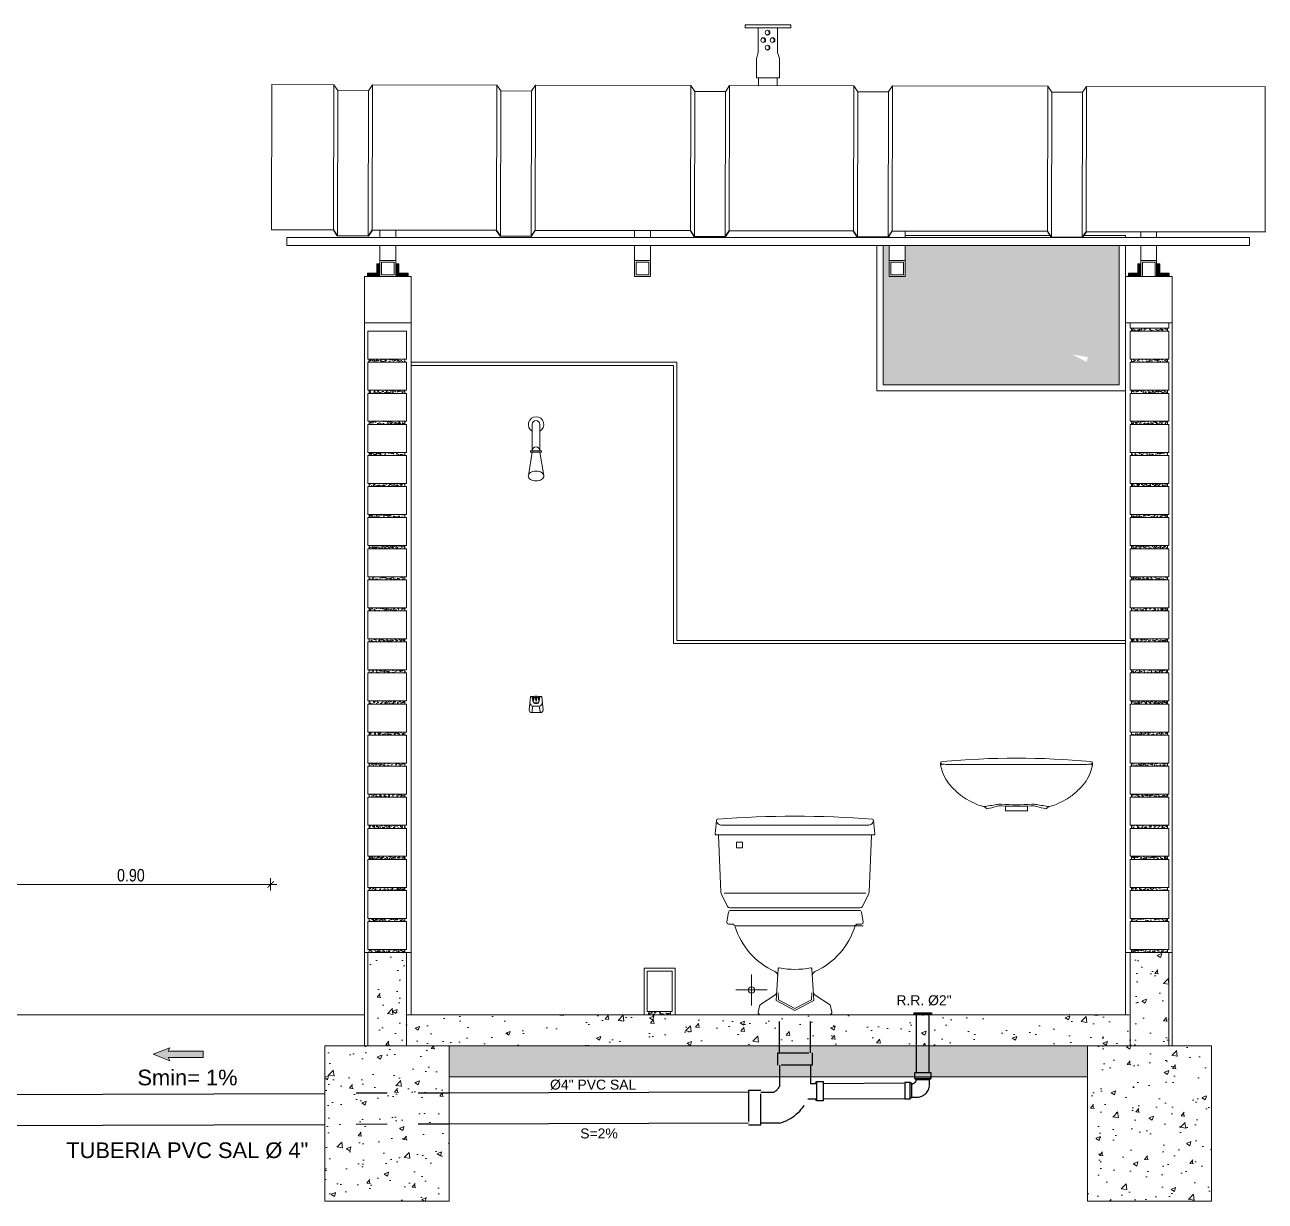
# Model space of a CAD drawing. Header units: metres. Extents: x 0 to 1935, y 0 to 1529.
# Drawn here: x 1869.369 to 1873.363, y 1476.27 to 1480.056 of the extents above; entities that cross this region are included whole.
import ezdxf

# ---------------------------------------------------------------- set-up
doc = ezdxf.new("R2010")
doc.units = ezdxf.units.M
doc.header["$LTSCALE"] = 0.005
doc.linetypes.add('CONTINUA', pattern=[0])
doc.linetypes.add('TRAZO_Y_PUNTOX2', pattern=[50.8, 25.4, -12.7, 0, -12.7])
for name, color, linetype, lineweight in [('-Accesorios PVC', 88, 'Continuous', 20), ('-Acero techos', 252, 'Continuous', 13), ('-Achurado', 251, 'Continuous', 5), ('-Acotado', 251, 'Continuous', 5), ('-Corte', 7, 'Continuous', 35), ('-Ladrillo', 34, 'Continuous', 9), ('-Techo', 136, 'Continuous', 20), ('-Vista', 148, 'Continuous', 9), ('C-COLUMNAS', 150, 'Continuous', 30), ('FIC-2ES_CONCRETO 210', 251, 'Continuous', 30), ('FIC-2ES_LINEA DESAGUE', 6, 'TRAZO_Y_PUNTOX2', 30), ('FIC-2ES_VEREDA', 253, 'Continuous', 5), ('pluma 1', 1, 'Continuous', 9), ('sanitarios', 134, 'Continuous', 15), ('ventana', 152, 'Continuous', 20)]:
    doc.layers.add(name, color=color, linetype=linetype, lineweight=lineweight)
for name, color, linetype in [('00_SOMBRA', 252, 'Continuous'), ('A_50_CotasExter', 7, 'Continuous'), ('FIC-3IS_TEXTO', 7, 'Continuous'), ('PDF_Text', 7, 'Continuous')]:
    doc.layers.add(name, color=color, linetype=linetype)
doc.layers.add('PDF_Geometry', color=9, linetype='Continuous', true_color=0x808080)
doc.styles.add('-Arial Narrow', font='ARIALN.TTF')
doc.styles.add('ARIAL', font='arial.ttf')
doc.styles.add('PDF Arial-BoldMT', font='arial.ttf')
doc.dimstyles.new('Esc 1_20n', dxfattribs={"dimscale": 0.02, "dimtxt": 2, "dimasz": 1, "dimexe": 1, "dimexo": 1, "dimgap": 0.45, "dimtad": 1, "dimtoh": 1, "dimzin": 3, "dimdsep": 46, "dimtxsty": '-Arial Narrow', "dimblk": 'ARCHTICK', "dimcen": 1, "dimdle": 1, "dimclrd": 252, "dimclre": 252, "dimclrt": 252, "dimadec": 0, "dimazin": 0, "dimtfac": 1, "dimtix": 1, "dimtmove": 1, "dimatfit": 2, "dimldrblk": 'ARCHTICK', "dimfxl": 1, "dimfxlon": 1, "dimtolj": 2, "dimlwd": 5, "dimlwe": 5, "dimarcsym": 0})

# ---------------------------------------------------------------- blocks, each defined once
blk = doc.blocks.new('Ladrillo de Canto')
at = {"layer": '-Achurado', "ltscale": 0.009}
h = blk.add_hatch(dxfattribs=at)
h.set_pattern_fill('AR-CONC', color=256, scale=0.0001)
h.paths.add_polyline_path([(0.0575, 0.01), (-0.0575, 0.01), (-0.0575, 0), (0.0575, 0)])
at = {"layer": '-Ladrillo', "lineweight": 5}
for p, q in [((-0.0625, 0.1), (0.0625, 0.1)), ((-0.0625, 0.01), (-0.0625, 0.1)), ((0.0625, 0.1), (0.0625, 0.01)), ((0.0625, 0.01), (-0.0625, 0.01))]:
    blk.add_line(p, q, dxfattribs=at)
blk.add_lwpolyline([(0.0575, 0.01), (-0.0575, 0.01), (-0.0575, 0), (0.0575, 0)], close=True, dxfattribs=at)
blk = doc.blocks.new('*U265')
at = {"layer": '-Acotado', "xscale": -1}
blk.add_blockref('Ladrillo de Canto', (0, -0.05), dxfattribs=at)
blk = doc.blocks.new('*U266')
at = {"layer": '-Acotado', "color": 0, "linetype": 'ByBlock', "lineweight": -2, "transparency": 16777216}
for p in [(0, 1.9), (0, 1.8)]:
    blk.add_blockref('*U265', p, dxfattribs=at)
at = {"layer": '-Acotado', "color": 0, "linetype": 'ByBlock', "lineweight": -2}
for p in [(0, 1.7), (0, 1.6), (0, 1.5), (0, 1.4), (0, 1.3), (0, 1.2), (0, 1.1), (0, 1), (0, 0.9), (0, 0.8), (0, 0.7), (0, 0.6), (0, 0.5), (0, 0.4), (0, 0.3), (0, 0.2), (0, 0.1), (0, 0)]:
    blk.add_blockref('*U265', p, dxfattribs=at)
blk = doc.blocks.new('*U267')
at = {"layer": '-Acotado', "xscale": -1}
blk.add_blockref('Ladrillo de Canto', (0, -0.05), dxfattribs=at)
blk = doc.blocks.new('*U268')
at = {"layer": '-Acotado', "color": 0, "linetype": 'ByBlock', "lineweight": -2, "transparency": 16777216}
for p in [(0, 1.9), (0, 1.8)]:
    blk.add_blockref('*U267', p, dxfattribs=at)
at = {"layer": '-Acotado', "color": 0, "linetype": 'ByBlock', "lineweight": -2}
for p in [(0, 1.7), (0, 1.6), (0, 1.5), (0, 1.4), (0, 1.3), (0, 1.2), (0, 1.1), (0, 1), (0, 0.9), (0, 0.8), (0, 0.7), (0, 0.6), (0, 0.5), (0, 0.4), (0, 0.3), (0, 0.2), (0, 0.1), (0, 0)]:
    blk.add_blockref('*U267', p, dxfattribs=at)
blk = doc.blocks.new('Sombrero de Ventilacion')
at = {"layer": '-Accesorios PVC', "ltscale": 0.009}
for points in [[(-0.105, 0.2436), (0.105, 0.2436), (0.105, 0.23), (-0.105, 0.23)], [(0.0529, 0.089), (0.0529, 0), (-0.0529, 0), (-0.0529, 0.089), (-0.0443, 0.1163), (-0.0443, 0.23), (0.0443, 0.23), (0.0443, 0.1163)]]:
    blk.add_lwpolyline(points, close=True, dxfattribs=at)
for centre in [(-0.0216, 0.1732), (0.0014, 0.2076), (0.0216, 0.1732), (0.0014, 0.1387)]:
    blk.add_circle(centre, 0.0109, dxfattribs=at)
for centre in [(-0.0179, 0.1732), (0.0051, 0.2076), (0.0253, 0.1732), (0.0051, 0.1387)]:
    blk.add_arc(centre, 0.0115, 108.8693, 251.1307, dxfattribs=at)
blk = doc.blocks.new('REG 4')
at = {"layer": '00_SOMBRA', "ltscale": 0.1}
for points in [[(-0.004, 0), (-0.004, -0.012), (-0.055, -0.012), (-0.055, 0)], [(-0.0495, 0), (-0.046, 0), (-0.046, -0.012), (-0.0495, -0.012)], [(-0.0409, 0), (-0.0373, 0), (-0.0373, -0.012), (-0.0409, -0.012)], [(-0.0301, 0), (-0.0266, 0), (-0.0266, -0.012), (-0.0301, -0.012)], [(-0.0204, 0), (-0.0169, 0), (-0.0169, -0.012), (-0.0204, -0.012)], [(-0.0121, 0), (-0.0085, 0), (-0.0085, -0.012), (-0.0121, -0.012)], [(-0.0018, 0), (0.0018, 0), (0.0018, -0.012), (-0.0018, -0.012)], [(0.055, 0), (0.055, -0.012), (0.004, -0.012), (0.004, 0)], [(0.0095, 0), (0.013, 0), (0.013, -0.012), (0.0095, -0.012)], [(0.0181, 0), (0.0217, 0), (0.0217, -0.012), (0.0181, -0.012)], [(0.0289, 0), (0.0324, 0), (0.0324, -0.012), (0.0289, -0.012)], [(0.0386, 0), (0.0421, 0), (0.0421, -0.012), (0.0386, -0.012)], [(0.0469, 0), (0.0505, 0), (0.0505, -0.012), (0.0469, -0.012)]]:
    blk.add_lwpolyline(points, close=True, dxfattribs=at)
for points in [[(-0.004, 0), (0.004, 0)], [(-0.004, -0.012), (0.004, -0.012)]]:
    blk.add_lwpolyline(points, dxfattribs=at)
blk = doc.blocks.new('_ArchTick')
at = {"color": 0, "linetype": 'ByBlock', "const_width": 0.15}
blk.add_lwpolyline([(-0.5, -0.5), (0.5, 0.5)], dxfattribs=at)
blk = doc.blocks.new('*D275')
at = {"layer": 'A_50_CotasExter', "color": 252, "lineweight": 5, "ltscale": 0.005, "transparency": 16777216}
for p, q in [((1869.2608, 1477.2693), (1869.2608, 1477.3093)), ((1870.1607, 1477.2693), (1870.1607, 1477.3093)), ((1870.1807, 1477.2893), (1869.2408, 1477.2893))]:
    blk.add_line(p, q, dxfattribs=at)
at = {"layer": 'Defpoints', "color": 0, "ltscale": 0.005, "transparency": 16777216}
for p in [(1869.2608, 1477.2893), (1869.2608, 1476.8699), (1870.1607, 1476.8699)]:
    blk.add_point(p, dxfattribs=at)
at = {"layer": 'A_50_CotasExter', "color": 252, "lineweight": 5, "ltscale": 0.005, "transparency": 16777216, "xscale": 0.02, "yscale": 0.02, "zscale": 0.02, "rotation": 180}
blk.add_blockref('_ArchTick', (1869.2608, 1477.2893), dxfattribs=at)
at = {"layer": 'A_50_CotasExter', "color": 252, "lineweight": 5, "ltscale": 0.005, "transparency": 16777216, "xscale": 0.02, "yscale": 0.02, "zscale": 0.02}
blk.add_blockref('_ArchTick', (1870.1607, 1477.2893), dxfattribs=at)
at = {"layer": 'A_50_CotasExter', "color": 252, "ltscale": 0.005, "transparency": 16777216, "insert": (1869.7107, 1477.3187), "char_height": 0.04, "attachment_point": 5, "style": '-Arial Narrow'}
blk.add_mtext('\\A2;0.90', dxfattribs=at)

msp = doc.modelspace()

# ---------------------------------------------------------------- hatches: boundary and pattern name
at = {"layer": '-Accesorios PVC', "lineweight": 5}
h = msp.add_hatch(color=256, dxfattribs=at)
h.dxf.hatch_style = 1
h.paths.add_polyline_path([(1870.51279, 1479.24646), (1870.51279, 1479.28646), (1870.50279, 1479.28646), (1870.50279, 1479.25646), (1870.47279, 1479.25646), (1870.47279, 1479.24646)])
h = msp.add_hatch(color=256, dxfattribs=at)
h.dxf.hatch_style = 1
h.paths.add_polyline_path([(1870.56369, 1479.24646), (1870.56369, 1479.28646), (1870.57369, 1479.28646), (1870.57369, 1479.25646), (1870.60369, 1479.25646), (1870.60369, 1479.24646)])
h = msp.add_hatch(color=256, dxfattribs=at)
h.dxf.hatch_style = 1
h.paths.add_polyline_path([(1872.96279, 1479.24646), (1872.96279, 1479.28646), (1872.95279, 1479.28646), (1872.95279, 1479.25646), (1872.92279, 1479.25646), (1872.92279, 1479.24646)])
h = msp.add_hatch(color=256, dxfattribs=at)
h.dxf.hatch_style = 1
h.paths.add_polyline_path([(1873.01369, 1479.24646), (1873.01369, 1479.28646), (1873.02369, 1479.28646), (1873.02369, 1479.25646), (1873.05369, 1479.25646), (1873.05369, 1479.24646)])
at = {"layer": '-Acero techos', "lineweight": 5, "true_color": 0xadddf7}
h = msp.add_hatch(dxfattribs=at)
h.set_pattern_fill('AR-CONC', color=141, scale=0.0001)
h.set_pattern_definition([(50, (1752.548364, 1408.781727), (0.0182184669, -0.0015939086), [0.001905, -0.020955]), (355, (1752.548364, 1408.781727), (-0.0035243421, 0.0191056845), [0.001524, -0.0167640584]), (100.451445, (1752.549882, 1408.781594), (0.0146941247, 0.0175117752), [0.001619001, -0.0178090245]), (46.1842, (1752.548364, 1408.786807), (0.027107904, -0.0042042328), [0.0028575, -0.0314325]), (96.635558, (1752.550623, 1408.786456), (0.0237404134, 0.0247426125), [0.0024285023, -0.026713561]), (351.184151, (1752.548364, 1408.786807), (0.0237404134, 0.0247426125), [0.0022859967, -0.025145973]), (21, (1752.550904, 1408.785537), (0.0151614391, -0.0102265198), [0.001905, -0.020955]), (326, (1752.550904, 1408.785537), (0.0061802028, 0.0184187966), [0.001524, -0.016764]), (71.451445, (1752.552168, 1408.784685), (0.021341642, 0.0081922769), [0.001619001, -0.0178089938]), (37.5, (1752.548364, 1408.781727), (0.00030886033, 0.0084555039), [0, -0.0165608, 0, -0.017018, 0, -0.0168275]), (7.5, (1752.548364, 1408.781727), (0.00668196625, 0.0100180575), [0, -0.0097028, 0, -0.0161798, 0, -0.0064135]), (327.5, (1752.5427, 1408.781727), (0.01355905952, -0.0005728744), [0, -0.00635, 0, -0.019812, 0, -0.026289]), (317.5, (1752.54016, 1408.781727), (0.0148129181, 0.0025426491), [0, -0.008255, 0, -0.0131572, 0, -0.018669])])
h.paths.add_polyline_path([(1872.89319, 1479.3459), (1872.20373, 1479.3459), (1872.20366, 1479.24646), (1872.15279, 1479.24646), (1872.15279, 1479.3459), (1872.13319, 1479.3459), (1872.13319, 1478.89776), (1872.89319, 1478.89776), (1872.89319, 1478.94415), (1872.79025, 1478.97888), (1872.78759, 1478.97099), (1872.74288, 1478.99487), (1872.79292, 1478.98678), (1872.79025, 1478.97888), (1872.89319, 1478.94415)])
at = {"layer": '-Acero techos', "lineweight": 5, "ltscale": 0.005, "true_color": 0x105689}
h = msp.add_hatch(color=146, dxfattribs=at)
h.dxf.hatch_style = 1
h.paths.add_polyline_path([(1869.83083, 1476.73227), (1869.94309, 1476.73227), (1869.94309, 1476.75239), (1869.83083, 1476.75239), (1869.83613, 1476.76298), (1869.78211, 1476.74286), (1869.83613, 1476.72168)])
at = {"layer": '-Achurado', "lineweight": 5, "ltscale": 0.009}
h = msp.add_hatch(dxfattribs=at)
h.set_pattern_fill('AR-CONC', color=256, scale=0.0001)
h.set_pattern_definition([(50, (1872.990696, 1479.069876), (0.0182185, -0.001594), [0.001905, -0.020955]), (355, (1872.990696, 1479.069876), (-0.0035243, 0.0191057), [0.001524, -0.016764]), (100.45, (1872.992214, 1479.069743), (0.014694, 0.017512), [0.001619, -0.017809]), (46.184, (1872.990696, 1479.074956), (0.027108, -0.004204), [0.0028575, -0.0314325]), (96.636, (1872.992955, 1479.074606), (0.02374, 0.024743), [0.0024285, -0.0267136]), (351.184, (1872.990696, 1479.074956), (0.02374, 0.024743), [0.002286, -0.025146]), (21, (1872.993236, 1479.073686), (0.0151614, -0.0102265), [0.001905, -0.020955]), (326, (1872.993236, 1479.073686), (0.00618, 0.018419), [0.001524, -0.016764]), (71.45, (1872.9945, 1479.072834), (0.0213416, 0.0081923), [0.001619, -0.017809]), (37.5, (1872.990696, 1479.069876), (0.00030886, 0.0084555), [0, -0.0165608, 0, -0.017018, 0, -0.0168275]), (7.5, (1872.990696, 1479.069876), (0.006682, 0.010018), [0, -0.0097028, 0, -0.0161798, 0, -0.0064135]), (327.5, (1872.985032, 1479.069876), (0.01355906, -0.0005729), [0, -0.00635, 0, -0.019812, 0, -0.026289]), (317.5, (1872.982492, 1479.069876), (0.014813, 0.0025426), [0, -0.008255, 0, -0.0131572, 0, -0.018669])])
h.paths.add_polyline_path([(1873.0482, 1479.07988), (1872.9332, 1479.07988), (1872.9332, 1479.06988), (1873.0482, 1479.06988)])
h = msp.add_hatch(dxfattribs=at)
h.set_pattern_fill('AR-CONC', color=256, scale=0.0001)
h.set_pattern_definition([(50, (1871.413194, 1476.869876), (0.0182185, -0.001594), [0.001905, -0.020955]), (355, (1871.413194, 1476.869876), (-0.003524, 0.019106), [0.001524, -0.016764]), (100.45, (1871.414712, 1476.869743), (0.014694, 0.017512), [0.001619, -0.017809]), (46.184, (1871.413194, 1476.874956), (0.027108, -0.004204), [0.002857, -0.031432]), (96.636, (1871.415453, 1476.874606), (0.02374, 0.024743), [0.002429, -0.026714]), (351.18, (1871.413194, 1476.874956), (0.02374, 0.024743), [0.002286, -0.025146]), (21, (1871.415734, 1476.873686), (0.0151614, -0.0102265), [0.001905, -0.020955]), (326, (1871.415734, 1476.873686), (0.00618, 0.018419), [0.001524, -0.016764]), (71.45, (1871.416998, 1476.872834), (0.021342, 0.008192), [0.001619, -0.017809]), (37.5, (1871.413194, 1476.869876), (0.0003089, 0.0084555), [0, -0.0165608, 0, -0.017018, 0, -0.0168275]), (7.5, (1871.413194, 1476.869876), (0.006682, 0.010018), [0, -0.0097028, 0, -0.0161798, 0, -0.0064135]), (327.5, (1871.40753, 1476.869876), (0.0135591, -0.0005729), [0, -0.00635, 0, -0.019812, 0, -0.026289]), (317.5, (1871.40499, 1476.869876), (0.014813, 0.0025426), [0, -0.008255, 0, -0.0131572, 0, -0.018669])])
h.paths.add_polyline_path([(1871.44819, 1476.87988), (1871.37819, 1476.87988), (1871.37819, 1476.86988), (1871.44819, 1476.86988)])
at = {"layer": '-Achurado', "lineweight": 5}
h = msp.add_hatch(dxfattribs=at)
h.set_pattern_fill('AR-SAND', color=256, scale=0.0005)
h.set_pattern_definition([(37.5, (1746.789462, 1408.34337), (-0.0008000156, 0.024470662), [0, -0.019304, 0, -0.02159, 0, -0.0206375]), (7.5, (1746.789462, 1408.34337), (0.022476164, 0.035841255), [0, -0.010414, 0, -0.017399, 0, -0.0066675]), (327.5, (1746.773841, 1408.34337), (0.0395496185, 7.18592e-05), [0, -0.00635, 0, -0.02286, 0, -0.029845]), (317.5, (1746.77384, 1408.34337), (0.038177823, 0.011146466), [0, -0.003175, 0, -0.014986, 0, -0.017145])])
h.paths.add_polyline_path([(1872.79069, 1476.66988), (1872.79069, 1476.76988), (1870.7357, 1476.76988), (1870.7357, 1476.66988)])
at = {"lineweight": 5, "true_color": 0x636466}
h = msp.add_hatch(dxfattribs=at)
h.set_pattern_fill('AR-CONC', color=251, scale=0.0008)
h.set_pattern_definition([(50, (623.44125, 977.59762), (0.145747735, -0.012751268), [0.01524, -0.16764]), (355, (623.44125, 977.59762), (-0.028194737, 0.152845476), [0.012192, -0.134112467]), (100.451445, (623.4534, 977.59656), (0.117552998, 0.140094202), [0.012952007, -0.142472196]), (46.1842, (623.44125, 977.63826), (0.216863233, -0.033633862), [0.02286, -0.25146]), (96.635558, (623.45933, 977.63546), (0.189923307, 0.1979409), [0.01942802, -0.213708487]), (351.184151, (623.44125, 977.63826), (0.189923307, 0.1979409), [0.018287974, -0.201167786]), (21, (623.46157, 977.6281), (0.121291513, -0.081812159), [0.01524, -0.16764]), (326, (623.46157, 977.6281), (0.049441623, 0.147350373), [0.012192, -0.134112]), (71.451445, (623.47168, 977.62128), (0.170733135, 0.065538215), [0.012952007, -0.14247195]), (37.5, (623.441255, 977.59762), (0.0024708826, 0.067644031), [0, -0.1324864, 0, -0.136144, 0, -0.13462]), (7.5, (623.441255, 977.59762), (0.05345573, 0.08014446), [0, -0.0776224, 0, -0.1294384, 0, -0.051308]), (327.5, (623.39594, 977.59762), (0.1084724761, -0.0045829952), [0, -0.0508, 0, -0.158496, 0, -0.210312]), (317.5, (623.37562, 977.59762), (0.118503345, 0.020341193), [0, -0.06604, 0, -0.1052576, 0, -0.149352])])
h.paths.add_polyline_path([(1870.47319, 1477.06988), (1870.47319, 1476.76988), (1870.33689, 1476.76988), (1870.33689, 1476.26988), (1870.7357, 1476.26988), (1870.7357, 1476.76988), (1870.59819, 1476.76988), (1870.59819, 1477.06988)])
h = msp.add_hatch(dxfattribs=at)
h.set_pattern_fill('AR-CONC', color=251, scale=0.0008)
h.set_pattern_definition([(50, (625.09936, 977.59762), (0.145747735, -0.012751268), [0.01524, -0.16764]), (355, (625.09936, 977.59762), (-0.028194737, 0.152845476), [0.012192, -0.134112467]), (100.451445, (625.11151, 977.59656), (0.117552998, 0.140094202), [0.012952007, -0.142472196]), (46.1842, (625.09936, 977.63826), (0.216863233, -0.033633862), [0.02286, -0.25146]), (96.635558, (625.11743, 977.63546), (0.189923307, 0.1979409), [0.01942802, -0.213708487]), (351.184151, (625.09936, 977.63826), (0.189923307, 0.1979409), [0.018287974, -0.201167786]), (21, (625.11968, 977.6281), (0.121291513, -0.081812159), [0.01524, -0.16764]), (326, (625.11968, 977.6281), (0.049441623, 0.147350373), [0.012192, -0.134112]), (71.451445, (625.12979, 977.62128), (0.170733135, 0.065538215), [0.012952007, -0.14247195]), (37.5, (625.099363, 977.59762), (0.0024708826, 0.067644031), [0, -0.1324864, 0, -0.136144, 0, -0.13462]), (7.5, (625.09936, 977.59762), (0.05345573, 0.08014446), [0, -0.0776224, 0, -0.1294384, 0, -0.051308]), (327.5, (625.05405, 977.59762), (0.1084724761, -0.0045829952), [0, -0.0508, 0, -0.158496, 0, -0.210312]), (317.5, (625.03373, 977.59762), (0.118503345, 0.020341193), [0, -0.06604, 0, -0.1052576, 0, -0.149352])])
h.paths.add_polyline_path([(1873.0532, 1477.06988), (1873.0532, 1476.76988), (1873.1895, 1476.76988), (1873.1895, 1476.26988), (1872.79069, 1476.26988), (1872.79069, 1476.76988), (1872.9282, 1476.76988), (1872.9282, 1477.06988)])
h = msp.add_hatch(dxfattribs=at)
h.set_pattern_fill('AR-CONC', color=251, scale=0.0008)
h.set_pattern_definition([(50, (1746.78946, 1408.34337), (0.14574774, -0.01275127), [0.01524, -0.16764]), (355, (1746.78946, 1408.34337), (-0.02819474, 0.15284548), [0.012192, -0.13411247]), (100.45144, (1746.80161, 1408.3423), (0.117553, 0.1400942), [0.012952, -0.1424722]), (46.1842, (1746.78946, 1408.38401), (0.21686323, -0.03363386), [0.02286, -0.25146]), (96.63556, (1746.80753, 1408.3812), (0.1899233, 0.1979409), [0.01942802, -0.2137085]), (351.18415, (1746.78946, 1408.384), (0.1899233, 0.1979409), [0.01828797, -0.2011678]), (21, (1746.80978, 1408.37385), (0.12129151, -0.08181216), [0.01524, -0.16764]), (326, (1746.80978, 1408.37385), (0.04944162, 0.14735037), [0.012192, -0.134112]), (71.45144, (1746.81989, 1408.36703), (0.17073314, 0.06553822), [0.012952, -0.14247195]), (37.5, (1746.78946, 1408.34337), (0.002470883, 0.067644031), [0, -0.1324864, 0, -0.136144, 0, -0.13462]), (7.5, (1746.78946, 1408.34337), (0.05345573, 0.08014446), [0, -0.0776224, 0, -0.1294384, 0, -0.051308]), (327.5, (1746.74415, 1408.34337), (0.108472476, -0.004582995), [0, -0.0508, 0, -0.158496, 0, -0.210312]), (317.5, (1746.72383, 1408.34337), (0.118503345, 0.02034119), [0, -0.06604, 0, -0.1052576, 0, -0.149352])])
h.paths.add_polyline_path([(1872.92569, 1476.76988), (1872.92569, 1476.86988), (1870.59819, 1476.86988), (1870.59819, 1476.76988)])

# ---------------------------------------------------------------- linework, layer by layer
at = {"layer": '-Accesorios PVC', "lineweight": 5}
for p, q in [((1870.47279, 1479.25646), (1870.50279, 1479.25646)), ((1870.60369, 1479.25646), (1870.57369, 1479.25646)), ((1872.92279, 1479.25646), (1872.95279, 1479.25646)), ((1873.05369, 1479.25646), (1873.02369, 1479.25646))]:
    msp.add_line(p, q, dxfattribs=at)
at = {"layer": '-Acero techos', "color": 146, "lineweight": 5, "ltscale": 0.009, "true_color": 0x105689}
for p, q in [((1870.51279, 1479.3713), (1870.51279, 1479.39526)), ((1870.56369, 1479.3713), (1870.56369, 1479.39515)), ((1871.33279, 1479.3713), (1871.33279, 1479.39526)), ((1871.38369, 1479.3713), (1871.38369, 1479.39515)), ((1872.15279, 1479.3713), (1872.15279, 1479.37751)), ((1872.20369, 1479.3713), (1872.20369, 1479.39247)), ((1872.96279, 1479.3713), (1872.96279, 1479.38976)), ((1873.01369, 1479.3713), (1873.01369, 1479.38965)), ((1870.51279, 1479.29726), (1870.51279, 1479.3459)), ((1870.56369, 1479.29726), (1870.56369, 1479.3459)), ((1871.33279, 1479.29726), (1871.33279, 1479.3459)), ((1871.38369, 1479.29726), (1871.38369, 1479.3459)), ((1872.15279, 1479.29726), (1872.15279, 1479.3459)), ((1872.20369, 1479.29726), (1872.20369, 1479.3459)), ((1872.96279, 1479.29726), (1872.96279, 1479.3459)), ((1873.01369, 1479.29726), (1873.01369, 1479.3459))]:
    msp.add_line(p, q, dxfattribs=at)
for points in [[(1870.21329, 1479.3713), (1873.31319, 1479.3713), (1873.31319, 1479.3459), (1870.21329, 1479.3459)], [(1870.51779, 1479.25146), (1870.51779, 1479.29226), (1870.55869, 1479.29226), (1870.55869, 1479.25146)], [(1871.33779, 1479.25146), (1871.33779, 1479.29226), (1871.37869, 1479.29226), (1871.37869, 1479.25146)], [(1872.15779, 1479.25146), (1872.15779, 1479.29226), (1872.19869, 1479.29226), (1872.19869, 1479.25146)]]:
    msp.add_lwpolyline(points, close=True, dxfattribs=at)
for points in [[(1870.56369, 1479.24646), (1870.51279, 1479.24646), (1870.51279, 1479.29726), (1870.56369, 1479.29726), (1870.56369, 1479.24646)], [(1871.38369, 1479.24646), (1871.33279, 1479.24646), (1871.33279, 1479.29726), (1871.38369, 1479.29726), (1871.38369, 1479.24646)], [(1872.20369, 1479.24646), (1872.15279, 1479.24646), (1872.15279, 1479.29726), (1872.20369, 1479.29726), (1872.20369, 1479.24646)], [(1872.96279, 1479.24646), (1872.96279, 1479.29726), (1873.01369, 1479.29726), (1873.01369, 1479.24646)], [(1872.96779, 1479.24646), (1872.96779, 1479.29226), (1873.00869, 1479.29226), (1873.00869, 1479.24646)]]:
    msp.add_lwpolyline(points, dxfattribs=at)
at = {"layer": '-Acero techos', "color": 148, "ltscale": 0.005, "true_color": 0x09314e}
msp.add_lwpolyline([(1869.83083, 1476.73227), (1869.83613, 1476.72168), (1869.78211, 1476.74286), (1869.83613, 1476.76298), (1869.83083, 1476.75239), (1869.94309, 1476.75239), (1869.94309, 1476.73227)], close=True, dxfattribs=at)
at = {"layer": '-Achurado', "lineweight": 5}
msp.add_line((1870.7357, 1476.66988), (1872.79069, 1476.66988), dxfattribs=at)
at = {"layer": '-Acotado', "lineweight": 5}
for points in [[(1870.51279, 1479.24646), (1870.51279, 1479.28646), (1870.50279, 1479.28646), (1870.50279, 1479.25646), (1870.47279, 1479.25646), (1870.47279, 1479.24646), (1870.51279, 1479.24646)], [(1870.56369, 1479.24646), (1870.56369, 1479.28646), (1870.57369, 1479.28646), (1870.57369, 1479.25646), (1870.60369, 1479.25646), (1870.60369, 1479.24646), (1870.56369, 1479.24646)], [(1872.96279, 1479.24646), (1872.96279, 1479.28646), (1872.95279, 1479.28646), (1872.95279, 1479.25646), (1872.92279, 1479.25646), (1872.92279, 1479.24646), (1872.96279, 1479.24646)], [(1873.01369, 1479.24646), (1873.01369, 1479.28646), (1873.02369, 1479.28646), (1873.02369, 1479.25646), (1873.05369, 1479.25646), (1873.05369, 1479.24646), (1873.01369, 1479.24646)]]:
    msp.add_lwpolyline(points, dxfattribs=at)
at = {"layer": '-Corte', "lineweight": 5, "ltscale": 0.009}
for p, q in [((1870.59819, 1476.86988), (1872.92569, 1476.86988)), ((1870.4607, 1476.76988), (1870.6107, 1476.76988)), ((1870.7357, 1476.76988), (1872.79069, 1476.76988)), ((1873.06569, 1476.76988), (1872.91569, 1476.76988))]:
    msp.add_line(p, q, dxfattribs=at)
for points in [[(1870.3357, 1476.26988), (1870.7357, 1476.26988), (1870.7357, 1476.76988), (1870.59819, 1476.76988), (1870.59819, 1477.06988), (1870.47319, 1477.06988), (1870.47319, 1476.76988), (1870.3357, 1476.76988), (1870.3357, 1476.26988)], [(1873.19069, 1476.26988), (1872.79069, 1476.26988), (1872.79069, 1476.76988), (1872.9282, 1476.76988), (1872.9282, 1477.06988), (1873.0532, 1477.06988), (1873.0532, 1476.76988), (1873.19069, 1476.76988), (1873.19069, 1476.26988)]]:
    msp.add_lwpolyline(points, dxfattribs=at)
at = {"layer": '-Ladrillo', "lineweight": 5}
for points in [[(1873.0532, 1479.09646), (1873.0532, 1479.07988), (1872.9282, 1479.07988), (1872.9282, 1479.09646)], [(1871.37819, 1476.87988), (1871.37819, 1476.86988), (1871.44819, 1476.86988), (1871.44819, 1476.87988)]]:
    msp.add_lwpolyline(points, dxfattribs=at)
for points in [[(1873.0482, 1479.07988), (1872.9332, 1479.07988), (1872.9332, 1479.06988), (1873.0482, 1479.06988)], [(1871.45319, 1477.00988), (1871.45319, 1476.87988), (1871.37319, 1476.87988), (1871.37319, 1477.00988)]]:
    msp.add_lwpolyline(points, close=True, dxfattribs=at)
at = {"layer": '-Techo', "lineweight": 5}
for p, q in [((1870.16319, 1479.39582), (1870.16424, 1479.86424)), ((1870.16424, 1479.86424), (1870.3645, 1479.86334)), ((1870.36319, 1479.3966), (1870.36424, 1479.86334)), ((1870.37724, 1479.84431), (1870.3645, 1479.86334)), ((1870.4755, 1479.84309), (1870.48901, 1479.86306)), ((1870.4877, 1479.39632), (1870.48875, 1479.86268)), ((1870.48901, 1479.86306), (1870.88901, 1479.86216)), ((1870.8877, 1479.39542), (1870.88875, 1479.86216)), ((1870.90175, 1479.84313), (1870.88901, 1479.86216)), ((1871.00001, 1479.84191), (1871.01352, 1479.86188)), ((1871.01222, 1479.39514), (1871.01326, 1479.8615)), ((1871.01352, 1479.86188), (1871.51405, 1479.86076)), ((1871.51275, 1479.39402), (1871.51379, 1479.86076)), ((1871.52679, 1479.84173), (1871.51405, 1479.86076)), ((1871.62505, 1479.84051), (1871.63856, 1479.86048)), ((1871.63726, 1479.39374), (1871.6383, 1479.8601)), ((1871.63856, 1479.86048), (1872.03856, 1479.85958)), ((1872.03726, 1479.39284), (1872.0383, 1479.85958)), ((1872.05131, 1479.84055), (1872.03856, 1479.85958)), ((1872.14956, 1479.83933), (1872.16307, 1479.8593)), ((1872.16177, 1479.39256), (1872.16282, 1479.85892)), ((1872.16307, 1479.8593), (1872.6636, 1479.85818)), ((1872.6623, 1479.39144), (1872.66335, 1479.85818)), ((1872.67635, 1479.83915), (1872.6636, 1479.85818)), ((1872.77528, 1479.83893), (1872.78811, 1479.8579)), ((1872.78681, 1479.39116), (1872.78786, 1479.85752)), ((1872.78811, 1479.8579), (1873.36319, 1479.85683)), ((1873.36319, 1479.38909), (1873.36319, 1479.85756)), ((1870.37594, 1479.37757), (1870.37699, 1479.84469)), ((1870.37724, 1479.84431), (1870.47671, 1479.84409)), ((1870.47487, 1479.37735), (1870.47592, 1479.84409)), ((1870.90045, 1479.37639), (1870.9015, 1479.84351)), ((1870.90175, 1479.84313), (1871.00122, 1479.84291)), ((1870.99938, 1479.37617), (1871.00043, 1479.84291)), ((1871.52549, 1479.37499), (1871.52654, 1479.84211)), ((1871.52679, 1479.84173), (1871.62626, 1479.84151)), ((1871.62443, 1479.37477), (1871.62547, 1479.84151)), ((1872.05, 1479.37381), (1872.05105, 1479.84093)), ((1872.05131, 1479.84055), (1872.15077, 1479.84033)), ((1872.14894, 1479.37359), (1872.14999, 1479.84033)), ((1872.67504, 1479.37241), (1872.67609, 1479.83953)), ((1872.67635, 1479.83915), (1872.77528, 1479.83893)), ((1872.77398, 1479.37219), (1872.77503, 1479.83893)), ((1870.16319, 1479.39705), (1870.36319, 1479.3966)), ((1870.36266, 1479.3956), (1870.16319, 1479.39582)), ((1870.3754, 1479.37657), (1870.36266, 1479.3956)), ((1870.36319, 1479.3966), (1870.37594, 1479.37757)), ((1870.4754, 1479.37635), (1870.3754, 1479.37657)), ((1870.37594, 1479.37757), (1870.47541, 1479.37735)), ((1870.48823, 1479.39532), (1870.4754, 1479.37635)), ((1870.88717, 1479.39442), (1870.48823, 1479.39532)), ((1870.89991, 1479.37539), (1870.88717, 1479.39442)), ((1870.99991, 1479.37517), (1870.89991, 1479.37539)), ((1871.01275, 1479.39414), (1870.99991, 1479.37517)), ((1871.51221, 1479.39302), (1871.01275, 1479.39414)), ((1871.52496, 1479.37399), (1871.51221, 1479.39302)), ((1871.62496, 1479.37377), (1871.52496, 1479.37399)), ((1871.63779, 1479.39274), (1871.62496, 1479.37377)), ((1872.03672, 1479.39184), (1871.63779, 1479.39274)), ((1872.04947, 1479.37281), (1872.03672, 1479.39184)), ((1872.14947, 1479.37259), (1872.04947, 1479.37281)), ((1872.14894, 1479.37359), (1872.16177, 1479.39256)), ((1872.1623, 1479.39156), (1872.14947, 1479.37259)), ((1872.16177, 1479.39256), (1872.6623, 1479.39144)), ((1872.66176, 1479.39044), (1872.1623, 1479.39156)), ((1872.67451, 1479.37141), (1872.66176, 1479.39044)), ((1872.6623, 1479.39144), (1872.67504, 1479.37241)), ((1872.77451, 1479.37118), (1872.67451, 1479.37141)), ((1872.67504, 1479.37241), (1872.77398, 1479.37219)), ((1872.77398, 1479.37219), (1872.78681, 1479.39116)), ((1872.78734, 1479.39016), (1872.77451, 1479.37118)), ((1872.78681, 1479.39116), (1873.36319, 1479.38997)), ((1873.36319, 1479.38909), (1872.78734, 1479.39016))]:
    msp.add_line(p, q, dxfattribs=at)
for points in [[(1870.4742, 1479.37635), (1870.4877, 1479.39632), (1870.8877, 1479.39542), (1870.90045, 1479.37639), (1870.99992, 1479.37617)], [(1870.99871, 1479.37517), (1871.01222, 1479.39514), (1871.51275, 1479.39402), (1871.52549, 1479.37499), (1871.62496, 1479.37477)], [(1871.62375, 1479.37377), (1871.63726, 1479.39374), (1872.03726, 1479.39284), (1872.05, 1479.37381), (1872.14894, 1479.37359)]]:
    msp.add_lwpolyline(points, dxfattribs=at)
at = {"layer": '-Vista', "lineweight": 5}
for p, q in [((1870.46319, 1479.09713), (1870.46319, 1477.06988)), ((1870.61319, 1477.06988), (1870.61319, 1479.09713)), ((1873.0632, 1477.06988), (1873.0632, 1479.09646)), ((1872.9132, 1477.06988), (1872.9132, 1478.87776))]:
    msp.add_line(p, q, dxfattribs=at)
for points in [[(1870.47319, 1477.06988), (1870.46319, 1477.06988), (1870.46319, 1476.76988)], [(1870.61319, 1476.86988), (1870.61319, 1477.06988), (1870.59819, 1477.06988)], [(1872.9132, 1476.86988), (1872.9132, 1477.06988), (1872.9282, 1477.06988)], [(1873.0532, 1477.06988), (1873.0632, 1477.06988), (1873.0632, 1476.76988)], [(1871.46319, 1476.86988), (1871.46319, 1477.01988), (1871.36319, 1477.01988), (1871.36319, 1476.86988)]]:
    msp.add_lwpolyline(points, dxfattribs=at)
at = {"lineweight": 5}
for p, q in [((1870.61319, 1478.96988), (1871.46819, 1478.96988)), ((1870.61319, 1478.95988), (1871.45819, 1478.95988)), ((1871.45819, 1478.95988), (1871.45819, 1478.06488)), ((1871.45819, 1478.06488), (1872.91319, 1478.06488)), ((1871.46819, 1478.07488), (1872.91319, 1478.07488))]:
    msp.add_line(p, q, dxfattribs=at)
msp.add_line((1871.91987, 1476.65459), (1871.9396, 1476.65459))
msp.add_lwpolyline([(1871.46819, 1478.96988), (1871.46819, 1478.07488)], dxfattribs=at)
at = {"layer": 'C-COLUMNAS', "lineweight": 5}
for p, q in [((1870.56359, 1479.24646), (1870.51279, 1479.24646)), ((1870.46319, 1479.09713), (1870.53819, 1479.09713))]:
    msp.add_line(p, q, dxfattribs=at)
at = {"layer": 'FIC-2ES_CONCRETO 210', "lineweight": 5, "ltscale": 0.025}
for points in [[(1870.46319, 1479.09713), (1870.61319, 1479.09713), (1870.61319, 1479.24646), (1870.46319, 1479.24646)], [(1872.91319, 1479.09646), (1873.06319, 1479.09646), (1873.06319, 1479.24646), (1872.91319, 1479.24646)]]:
    msp.add_lwpolyline(points, close=True, dxfattribs=at)
at = {"layer": 'FIC-2ES_LINEA DESAGUE', "color": 175, "lineweight": 30, "ltscale": 0.5, "true_color": 0x4554a5}
for p, q in [((1872.24017, 1476.76866), (1872.24017, 1476.86988)), ((1872.28117, 1476.76866), (1872.28117, 1476.86988)), ((1871.79395, 1476.74768), (1871.90419, 1476.74768)), ((1871.79395, 1476.708), (1871.79395, 1476.74768)), ((1871.90419, 1476.74768), (1871.90419, 1476.708)), ((1872.24017, 1476.6834), (1872.24017, 1476.76866)), ((1872.28117, 1476.6834), (1872.28117, 1476.76866)), ((1871.79907, 1476.708), (1871.79907, 1476.63929)), ((1871.89907, 1476.708), (1871.89907, 1476.648)), ((1871.914, 1476.64877), (1871.91987, 1476.65459)), ((1871.9396, 1476.65459), (1871.9396, 1476.59295)), ((1871.69939, 1476.62611), (1871.69939, 1476.51588)), ((1871.73907, 1476.62611), (1871.69939, 1476.62611)), ((1871.73907, 1476.51588), (1871.73907, 1476.62611)), ((1871.73907, 1476.621), (1871.78144, 1476.621)), ((1871.91987, 1476.59295), (1871.91474, 1476.59803)), ((1871.9396, 1476.59295), (1871.91987, 1476.59295)), ((1871.69939, 1476.51588), (1871.73907, 1476.51588))]:
    msp.add_line(p, q, dxfattribs=at)
for points in [[(1871.79907, 1476.74768), (1871.79907, 1476.86988)], [(1871.89907, 1476.74768), (1871.89907, 1476.86988)], [(1871.90419, 1476.708), (1871.79395, 1476.708)], [(1871.91987, 1476.59295), (1871.91987, 1476.65459)], [(1872.23421, 1476.66634), (1872.28751, 1476.66634)], [(1872.23924, 1476.66127), (1872.28248, 1476.66127)], [(1870.7357, 1476.61803), (1870.3357, 1476.61681)], [(1871.91987, 1476.64805), (1871.89907, 1476.648)], [(1871.914, 1476.64803), (1871.914, 1476.64877)], [(1872.22026, 1476.59909), (1872.22026, 1476.65238)], [(1872.22533, 1476.60412), (1872.22533, 1476.64735)], [(1870.7357, 1476.51803), (1870.3357, 1476.51681)]]:
    msp.add_lwpolyline(points, dxfattribs=at)
msp.add_lwpolyline([(1872.20319, 1476.65238), (1872.20319, 1476.59909), (1872.22026, 1476.59909), (1872.22533, 1476.60412), (1872.2431, 1476.60412, 0.3781116), (1872.28248, 1476.6435), (1872.28248, 1476.66127), (1872.28751, 1476.66634), (1872.28751, 1476.6834), (1872.23421, 1476.6834), (1872.23421, 1476.66634), (1872.23924, 1476.66127), (1872.23924, 1476.66025, -0.3709278), (1872.22635, 1476.64735), (1872.22533, 1476.64735), (1872.22026, 1476.65238)], format="xyb", close=True, dxfattribs=at)
at = {"layer": 'FIC-2ES_LINEA DESAGUE', "color": 175, "linetype": 'CONTINUA', "lineweight": 30, "ltscale": 0.5, "true_color": 0x4554a5}
for points in [[(1870.3357, 1476.6159), (1869.26078, 1476.61262)], [(1871.69939, 1476.62097), (1870.7357, 1476.61803)], [(1871.9396, 1476.64877), (1872.20319, 1476.65074)], [(1871.9396, 1476.59877), (1872.20319, 1476.60074)], [(1870.3357, 1476.5159), (1869.2607, 1476.51262)], [(1871.69939, 1476.52097), (1870.7357, 1476.51803)]]:
    msp.add_lwpolyline(points, dxfattribs=at)
at = {"layer": 'FIC-2ES_LINEA DESAGUE', "color": 175, "lineweight": 30, "ltscale": 0.5, "true_color": 0x4554a5}
msp.add_lwpolyline([(1871.91987, 1476.59805), (1871.89015, 1476.59797, -0.220026), (1871.79907, 1476.521), (1871.73907, 1476.521)], format="xyb", dxfattribs=at)
msp.add_arc((1871.76138, 1476.65797), 0.04206, 298.48213, 333.64616, dxfattribs=at)
at = {"layer": 'FIC-2ES_VEREDA', "lineweight": 5}
for p, q in [((1870.51279, 1479.24646), (1870.51279, 1479.28646)), ((1870.56369, 1479.24646), (1870.56369, 1479.28646)), ((1872.96279, 1479.24646), (1872.96279, 1479.28646)), ((1873.01369, 1479.24646), (1873.01369, 1479.28646)), ((1870.51279, 1479.24646), (1870.47279, 1479.24646)), ((1870.56369, 1479.24646), (1870.60369, 1479.24646))]:
    msp.add_line(p, q, dxfattribs=at)
at = {"layer": 'PDF_Geometry', "color": 34, "lineweight": 5, "true_color": 0x954a00}
msp.add_lwpolyline([(1869.26078, 1476.86988), (1870.4607, 1476.86988)], dxfattribs=at)
at = {"layer": 'pluma 1', "color": 152, "lineweight": 5}
for points in [[(1871.73189, 1479.88546), (1871.73191, 1479.86027)], [(1871.792, 1479.88546), (1871.792, 1479.86013)]]:
    msp.add_lwpolyline(points, dxfattribs=at)
at = {"layer": 'sanitarios', "lineweight": 5}
for p, q in [((1871.00284, 1478.6852), (1871.00284, 1478.76988)), ((1871.02784, 1478.6852), (1871.02784, 1478.76988)), ((1871.00284, 1478.6802), (1870.99048, 1478.60571)), ((1871.03284, 1478.6852), (1870.99784, 1478.6852)), ((1870.99784, 1478.6802), (1870.99784, 1478.6852)), ((1871.03284, 1478.6802), (1870.99784, 1478.6802)), ((1871.02784, 1478.6802), (1871.0402, 1478.60571)), ((1871.03284, 1478.6802), (1871.03284, 1478.6852)), ((1870.99288, 1477.84975), (1870.99761, 1477.89445)), ((1871.00812, 1477.89445), (1870.99761, 1477.89445)), ((1871.00304, 1477.89079), (1871.00744, 1477.89325)), ((1871.00677, 1477.87906), (1871.00744, 1477.89325)), ((1871.00744, 1477.89325), (1871.00892, 1477.89079)), ((1871.012, 1477.89079), (1871.01534, 1477.89311)), ((1871.01534, 1477.87785), (1871.01534, 1477.89311)), ((1871.01868, 1477.89079), (1871.01534, 1477.89311)), ((1871.02324, 1477.89325), (1871.02176, 1477.89079)), ((1871.03421, 1477.89445), (1871.02257, 1477.89445)), ((1871.02391, 1477.87906), (1871.02324, 1477.89325)), ((1871.02765, 1477.89079), (1871.02324, 1477.89325)), ((1871.03801, 1477.84975), (1871.03421, 1477.89445)), ((1871.00304, 1477.89079), (1871.00677, 1477.87906)), ((1871.00488, 1477.86305), (1871.0258, 1477.86305)), ((1871.00677, 1477.87906), (1871.00892, 1477.89079)), ((1871.00763, 1477.87497), (1871.00809, 1477.87277)), ((1871.012, 1477.89079), (1871.01534, 1477.87785)), ((1871.01868, 1477.89079), (1871.01534, 1477.87785)), ((1871.02391, 1477.87906), (1871.02176, 1477.89079)), ((1871.02333, 1477.87508), (1871.02301, 1477.87291)), ((1871.02765, 1477.89079), (1871.02391, 1477.87906)), ((1871.02946, 1477.84264), (1871.00122, 1477.84264)), ((1872.3174, 1477.67488), (1872.3174, 1477.67857)), ((1872.8074, 1477.67488), (1872.8074, 1477.67857)), ((1872.5274, 1477.54088), (1872.5274, 1477.52588)), ((1872.5974, 1477.54088), (1872.5974, 1477.52588)), ((1871.5919, 1477.45217), (1871.59624, 1477.49555)), ((1872.10624, 1477.45217), (1872.1019, 1477.49555)), ((1872.5274, 1477.52588), (1872.5974, 1477.52588)), ((1871.61191, 1477.47988), (1872.08623, 1477.47988)), ((1871.59488, 1477.44888), (1872.10325, 1477.44888)), ((1871.61043, 1477.26408), (1871.60261, 1477.44783)), ((1871.66107, 1477.40688), (1871.66107, 1477.42538)), ((1871.66107, 1477.42538), (1871.67957, 1477.42538)), ((1871.67957, 1477.42538), (1871.67957, 1477.40688)), ((1872.0877, 1477.26408), (1872.09552, 1477.44783)), ((1871.67957, 1477.40688), (1871.66107, 1477.40688)), ((1871.612, 1477.25801), (1871.63186, 1477.2183)), ((1871.62092, 1477.26088), (1872.07722, 1477.26088)), ((1872.08613, 1477.25801), (1872.06628, 1477.2183)), ((1871.63901, 1477.21388), (1872.05912, 1477.21388)), ((1871.62916, 1477.16895), (1871.63483, 1477.20013)), ((1871.64172, 1477.20588), (1872.05642, 1477.20588)), ((1872.06897, 1477.16895), (1872.0633, 1477.20013)), ((1871.63507, 1477.16188), (1871.64732, 1477.16188)), ((1871.66186, 1477.15588), (1872.06907, 1477.15588)), ((1872.06307, 1477.16188), (1872.05082, 1477.16188)), ((1871.78883, 1476.91588), (1871.79484, 1477.01802)), ((1871.9093, 1476.91588), (1871.90329, 1477.01802)), ((1871.70907, 1476.89988), (1871.70907, 1476.99988)), ((1871.65907, 1476.94988), (1871.75907, 1476.94988)), ((1871.79523, 1476.94029), (1871.79563, 1476.91811)), ((1871.90291, 1476.94029), (1871.90251, 1476.91811)), ((1871.73084, 1476.87831), (1871.73498, 1476.89806)), ((1871.73797, 1476.90246), (1871.7838, 1476.93274)), ((1871.78883, 1476.91588), (1871.84907, 1476.8832)), ((1871.79563, 1476.91811), (1871.84907, 1476.89031)), ((1871.90251, 1476.91811), (1871.84907, 1476.89031)), ((1871.9093, 1476.91588), (1871.84907, 1476.8832)), ((1871.96017, 1476.90246), (1871.91433, 1476.93274)), ((1871.9673, 1476.87831), (1871.96316, 1476.89806)), ((1871.96045, 1476.86988), (1871.73769, 1476.86988))]:
    msp.add_line(p, q, dxfattribs=at)
msp.add_lwpolyline([(1871.02532, 1478.58945, 0.0772334), (1871.03302, 1478.59281, 0.1071671), (1871.03866, 1478.59837, 0.2976059), (1871.03866, 1478.60966, 0.1071671), (1871.03302, 1478.61523, 0.0772334), (1871.02532, 1478.61859, 0.1291706), (1871.00536, 1478.61859, 0.0772334), (1870.99766, 1478.61523, 0.1071671), (1870.99202, 1478.60966, 0.2976061), (1870.99202, 1478.59837, 0.1071671), (1870.99766, 1478.59281, 0.0772334), (1871.00536, 1478.58945, 0.1291704), (1871.02532, 1478.58945)], format="xyb", dxfattribs=at)
for points in [[(1871.00618, 1477.87561), (1871.00304, 1477.89079)], [(1871.00892, 1477.89079), (1871.012, 1477.89079)], [(1871.01868, 1477.89079), (1871.02176, 1477.89079)], [(1871.02765, 1477.89079), (1871.0245, 1477.87561)]]:
    msp.add_lwpolyline(points, dxfattribs=at)
msp.add_circle((1871.70907, 1476.94988), 0.01, dxfattribs=at)
for centre, radius, start, end in [((1871.01534, 1478.76988), 0.02474, 300.34396, 239.65604), ((1871.01534, 1478.76988), 0.0125, 0, 180), ((1871.01534, 1478.6852), 0.0125, 0, 180), ((1871.00858, 1477.88838), 0.00605, 100.85025, 156.53175), ((1871.01534, 1477.85591), 0.03921, 78.38286, 101.61714), ((1871.0221, 1477.88838), 0.00605, 23.46825, 79.14975), ((1871.00706, 1477.87481), 0.01196, 183.51707, 259.53248), ((1871.1006, 1477.84076), 0.09828, 166.89064, 179.23357), ((1871.01534, 1477.89446), 0.02096, 244.07969, 295.92031), ((1871.01534, 1477.89446), 0.02287, 251.51128, 289.58895), ((1871.02362, 1477.87481), 0.01196, 280.46752, 356.48293), ((1870.93008, 1477.84076), 0.09828, 0.76643, 13.10936), ((1871.00154, 1477.85146), 0.00883, 191.17254, 267.91236), ((1871.02914, 1477.85146), 0.00883, 272.08764, 348.82746), ((1872.5624, 1475.15874), 2.53714, 84.58183, 95.41817), ((1872.3234, 1477.67857), 0.006, 95.41817, 180), ((1872.3234, 1477.67488), 0.006, 180, 191.59512), ((1872.46768, 1477.70448), 0.15329, 191.59512, 215.65874), ((1872.31969, 1477.68006), 0.002, 158.10198, 256.49675), ((1872.32427, 1477.67091), 0.006, 79.56269, 193.17516), ((1872.3466, 1477.79211), 0.11724, 256.49675, 259.56269), ((1872.3466, 1477.79211), 0.11724, 259.56269, 270.39224), ((1872.5624, 1454.56288), 23.113, 89.46702, 90.53298), ((1872.7782, 1477.79211), 0.11724, 269.60776, 280.43731), ((1872.65712, 1477.70448), 0.15329, 324.34126, 348.40488), ((1872.7782, 1477.79211), 0.11724, 280.43731, 283.50325), ((1872.80053, 1477.67091), 0.006, 346.82484, 100.43731), ((1872.8014, 1477.67857), 0.006, 0, 84.58183), ((1872.80511, 1477.68006), 0.002, 283.50325, 21.89802), ((1872.8014, 1477.67488), 0.006, 348.40488, 0), ((1872.61604, 1477.84946), 0.35971, 220.65067, 227.29372), ((1872.50875, 1477.84946), 0.35971, 312.70628, 319.34933), ((1872.49763, 1477.72704), 0.18948, 228.50131, 240.20887), ((1872.62717, 1477.72704), 0.18948, 299.79113, 311.49869), ((1869.60486, 1471.99157), 6.23447, 63.00137, 63.327203), ((1872.50393, 1477.73019), 0.19606, 249.45493, 256.12413), ((1872.34122, 1478.3976), 0.86552, 277.68145, 280.47098), ((1872.45403, 1477.5282), 0.012, 36.86126, 76.12413), ((1872.46868, 1477.53918), 0.00631, 216.86126, 268.43532), ((1872.41396, 1477.80717), 0.27967, 281.24615, 287.26498), ((1872.5118, 1477.49236), 0.05, 86.63998, 107.26498), ((1872.50942, 1477.48749), 0.06, 86.50167, 100.47098), ((1872.5624, 1478.35413), 0.80825, 266.50167, 273.49833), ((1872.5624, 1478.35413), 0.81325, 266.63998, 273.36002), ((1872.61299, 1477.49236), 0.05, 72.73502, 93.36002), ((1872.61538, 1477.48749), 0.06, 79.52902, 93.49833), ((1872.78358, 1478.3976), 0.86552, 259.52902, 262.31855), ((1872.71084, 1477.80717), 0.27967, 252.73502, 258.75385), ((1872.65612, 1477.53918), 0.00631, 271.56468, 323.13874), ((1872.67077, 1477.5282), 0.012, 103.87587, 143.13874), ((1872.62087, 1477.73019), 0.19606, 283.87587, 290.54507), ((1875.51994, 1471.99157), 6.23447, 116.672797, 116.99863), ((1871.60022, 1477.49515), 0.004, 94.47587, 174.28941), ((1871.61299, 1477.49663), 0.01679, 183.68329, 273.6926), ((1871.84907, 1474.31606), 3.19281, 85.52413, 94.47587), ((1872.08515, 1477.49663), 0.01679, 266.3074, 356.31671), ((1872.09792, 1477.49515), 0.004, 5.71059, 85.52413), ((1871.59488, 1477.45188), 0.003, 174.28941, 270), ((1871.60361, 1477.44788), 0.001, 90, 182.43665), ((1872.09452, 1477.44788), 0.001, 357.56335, 90), ((1872.10325, 1477.45188), 0.003, 270, 5.71059), ((1871.62542, 1477.26472), 0.015, 182.43665, 206.56505), ((1872.07272, 1477.26472), 0.015, 333.43495, 357.56335), ((1871.63901, 1477.22188), 0.008, 206.56505, 270), ((1872.05912, 1477.22188), 0.008, 270, 333.43495), ((1871.64172, 1477.19888), 0.007, 90, 169.69515), ((1872.05642, 1477.19888), 0.007, 10.30485, 90), ((1871.63507, 1477.16788), 0.006, 169.69515, 270), ((1871.64504, 1477.14971), 0.01238, 29.88133, 79.41052), ((1871.66209, 1477.17026), 0.01438, 226.61821, 270.88705), ((1871.88085, 1477.22318), 0.23493, 196.64904, 245.81752), ((1871.81728, 1477.22318), 0.23493, 294.18248, 343.35096), ((1872.03605, 1477.17026), 0.01438, 269.11295, 313.38179), ((1872.05309, 1477.14971), 0.01238, 100.58948, 150.11867), ((1872.06307, 1477.16788), 0.006, 270, 10.30485), ((1871.79784, 1477.01785), 0.003, 78.91429, 176.63354), ((1871.84907, 1477.27932), 0.26345, 258.91429, 281.08571), ((1871.9003, 1477.01785), 0.003, 3.36646, 101.08571), ((1871.77847, 1476.99519), 0.015, 356.63354, 65.81752), ((1871.91966, 1476.99519), 0.015, 114.18248, 183.36646), ((1871.77553, 1476.94525), 0.015, 303.44677, 356.63354), ((1871.9226, 1476.94525), 0.015, 183.36646, 236.55323), ((1871.74183, 1476.89662), 0.007, 123.44677, 168.15792), ((1871.95631, 1476.89662), 0.007, 11.84208, 56.55323), ((1871.73769, 1476.87688), 0.007, 168.15792, 270), ((1871.96045, 1476.87688), 0.007, 270, 11.84208)]:
    msp.add_arc(centre, radius, start, end, dxfattribs=at)
at = {"layer": 'ventana', "color": 18, "lineweight": 5, "true_color": 0x000000}
for points in [[(1872.11319, 1479.3713), (1872.11319, 1479.37267)], [(1872.20369, 1479.37776), (1872.67026, 1479.37776)], [(1872.77895, 1479.37776), (1872.91319, 1479.37776), (1872.91319, 1479.3713)], [(1872.91319, 1479.3459), (1872.91319, 1478.87776), (1872.11319, 1478.87776), (1872.11319, 1479.3459)], [(1872.89319, 1479.3459), (1872.89319, 1478.89776), (1872.13319, 1478.89776), (1872.13319, 1479.3459)]]:
    msp.add_lwpolyline(points, dxfattribs=at)

# ---------------------------------------------------------------- block references
at = {"layer": '-Accesorios PVC', "lineweight": 5, "xscale": -0.7004046625545017, "yscale": 0.7004046625545017, "zscale": 0.7004046625545017}
msp.add_blockref('Sombrero de Ventilacion', (1871.76194, 1479.88548), dxfattribs=at)
at = {"layer": '-Acotado', "lineweight": 5}
msp.add_blockref('*U268', (1870.53569, 1477.11988), dxfattribs=at)
at = {"layer": '-Acotado', "lineweight": 5, "xscale": -1}
msp.add_blockref('*U266', (1872.9907, 1477.11988), dxfattribs=at)
at = {"layer": 'FIC-2ES_LINEA DESAGUE', "color": 175, "lineweight": 30, "ltscale": 0.5, "true_color": 0x4554a5, "xscale": 0.5, "yscale": 0.5, "zscale": 0.5}
msp.add_blockref('REG 4', (1872.26067, 1476.87586), dxfattribs=at)

# ---------------------------------------------------------------- texts
at = {"layer": 'FIC-3IS_TEXTO', "color": 175, "lineweight": 20, "true_color": 0x4554a5, "style": 'ARIAL'}
for s, height, p in [('R.R. Ø2"', 0.032075, (1872.1757, 1476.9006)), ('Ø4" PVC SAL', 0.0320747, (1871.06054, 1476.62914)), ('S=2%%%', 0.032075, (1871.15766, 1476.47186))]:
    msp.add_text(s, height=height, rotation=359.94707, dxfattribs=at).set_placement(p)
at = {"layer": 'PDF_Text', "attachment_point": 6, "style": 'PDF Arial-BoldMT'}
for s, insert, char_height in [('Smin= 1%', (1870.05415, 1476.66759), 0.050341), ('TUBERIA PVC SAL Ø 4"', (1870.28186, 1476.43288), 0.0503406)]:
    msp.add_mtext(s, dxfattribs=dict(at, insert=insert, char_height=char_height))

# ---------------------------------------------------------------- dimensions: what is measured, and where the dimension line sits
at = {"layer": 'A_50_CotasExter', "color": 18, "ltscale": 0.005, "true_color": 0x000000}
dim = msp.add_aligned_dim(p1=(1870.1607, 1476.86988), p2=(1869.26078, 1476.86988), distance=-0.41942, dimstyle='Esc 1_20n', dxfattribs=at)
dim.commit()
dim.dimension.update_dxf_attribs({"geometry": '*D275', "text_midpoint": (1869.71074, 1477.31872)})

doc.saveas('drawing.dxf')
